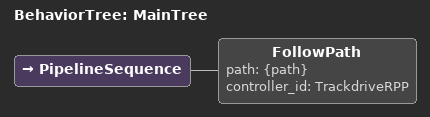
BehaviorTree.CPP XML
<!--
  This Behavior Tree replans the global path when the next goal in sequence is the focus.
-->

<root main_tree_to_execute="MainTree">
  <BehaviorTree ID="MainTree">
    <PipelineSequence>
      <FollowPath path="{path}" controller_id="TrackdriveRPP"/>
    </PipelineSequence>
  </BehaviorTree>
</root>
